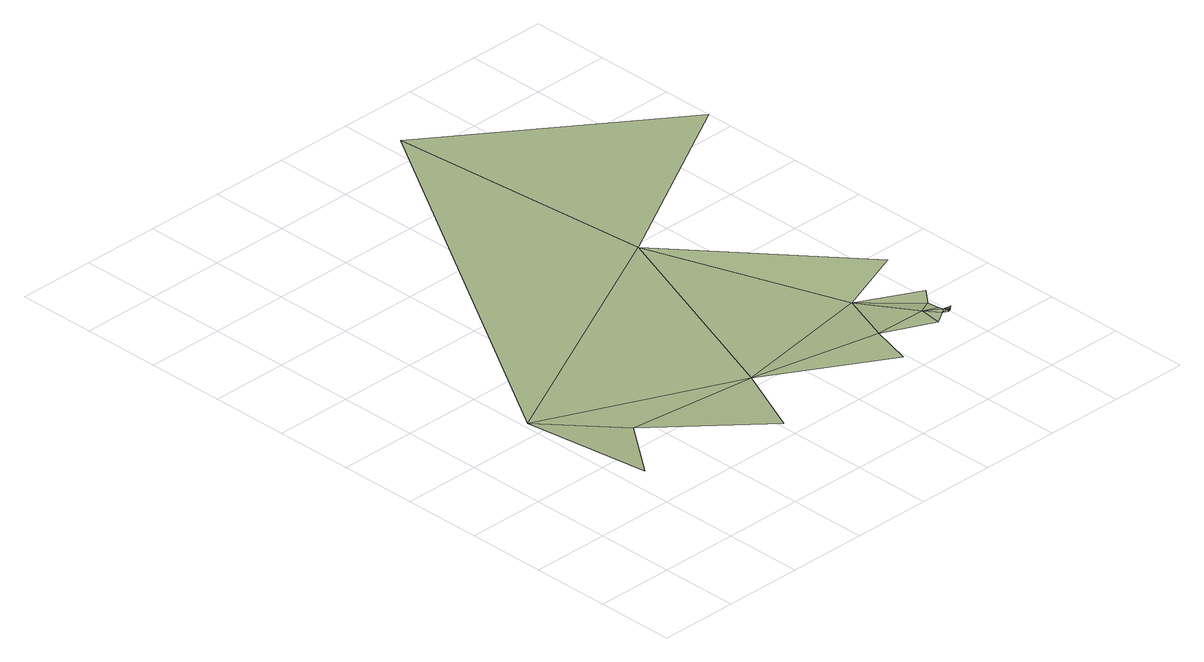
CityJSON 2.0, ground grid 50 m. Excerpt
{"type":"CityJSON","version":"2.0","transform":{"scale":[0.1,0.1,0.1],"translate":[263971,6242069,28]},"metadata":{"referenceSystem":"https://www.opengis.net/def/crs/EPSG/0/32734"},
"CityObjects":{
"terrain1":{"type":"TINRelief","geometry":[{"type":"CompositeSurface","lod":"1","boundaries":[[[0,1,2]],[[0,3,1]],[[0,4,3]],[[3,5,1]],[[6,7,3]],[[7,8,3]],[[9,1,5]],[[5,3,8]],[[10,11,7]],[[7,11,8]],[[10,12,11]],[[13,11,12]],[[14,15,12]],[[11,16,8]],[[15,13,12]],[[15,14,17]],[[18,15,17]],[[15,19,13]],[[11,13,20]],[[18,19,15]],[[18,21,22]],[[19,18,22]],[[23,19,22]],[[19,24,13]],[[19,23,24]],[[25,13,24]],[[20,16,11]],[[8,16,26]],[[27,5,8]],[[28,9,5]]]}]}
},
"vertices":[
[386,642,476],[72,1150,421],[9,178,569],[1237,575,453],[918,4,552],[2002,2218,233],[1950,106,480],[2077,424,438],[2286,841,358],[2114,4181,8],[2379,262,450],[2420,425,429],[2476,325,439],[2508,352,436],[2511,310,439],[2514,324,439],[2550,513,385],[2519,314,439],[2522,317,439],[2524,328,439],[2557,440,386],[2526,316,439],[2528,319,439],[2533,323,439],[2543,331,439],[2562,348,433],[2650,630,370],[2762,1035,338],[3418,3084,84]
]}
